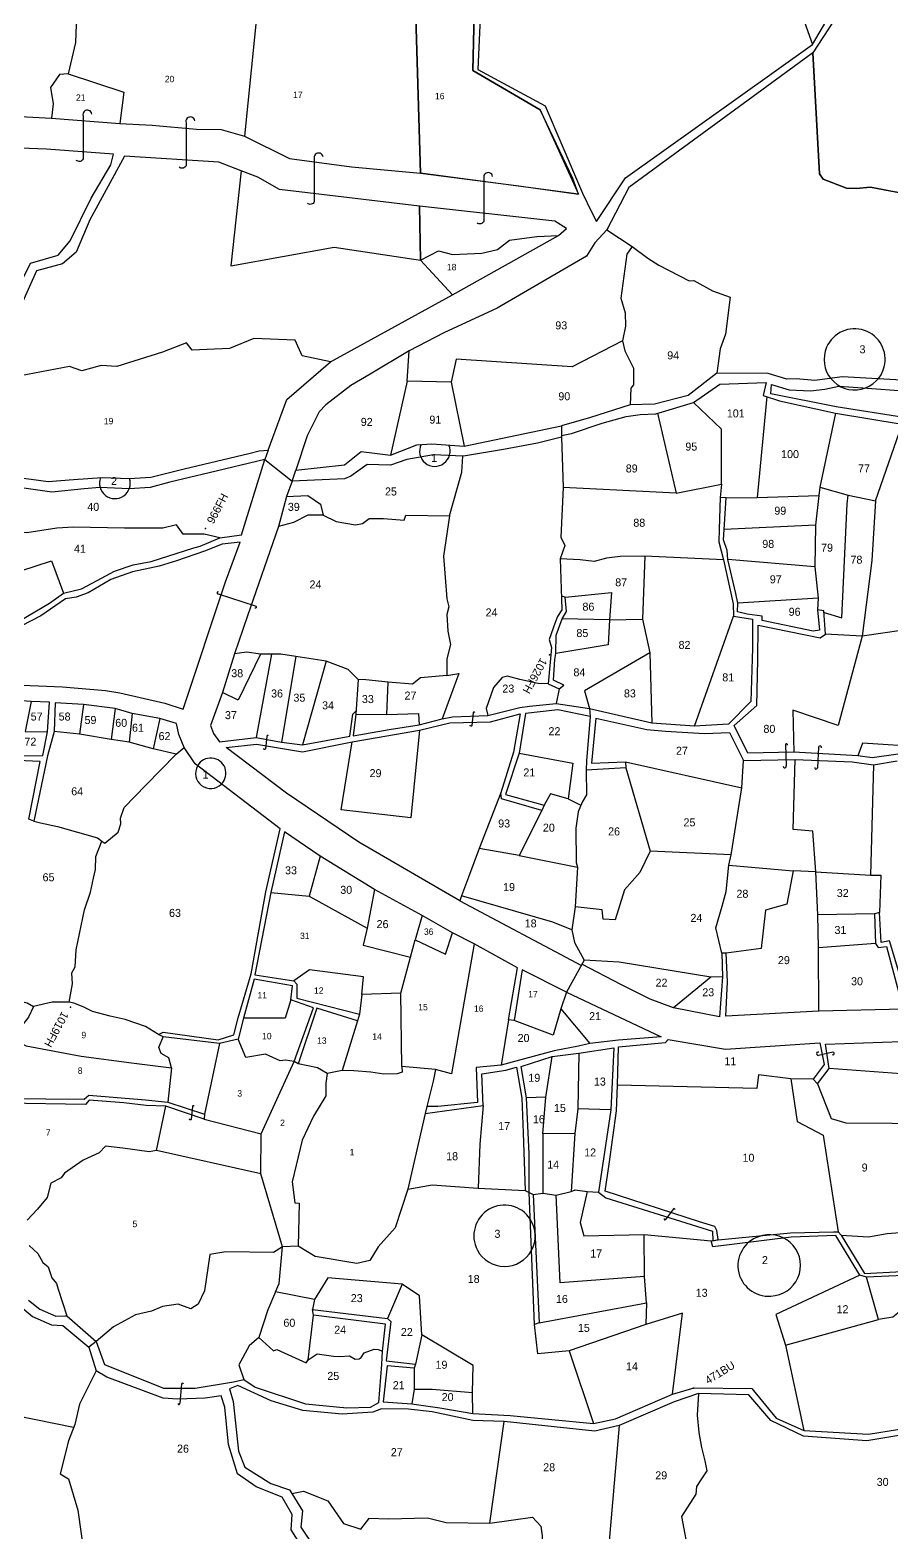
# Model space of a CAD drawing. Extents: x 149058 to 155632, y 177514 to 180719.
# Drawn here: x 153784 to 154323, y 178077 to 179015 of the extents above; entities that cross this region are included whole.
import ezdxf

# ---------------------------------------------------------------- set-up
doc = ezdxf.new("R2010")
doc.units = 0
doc.header["$MEASUREMENT"] = 0
doc.layers.get('0').update_dxf_attribs({"linetype": 'CONTINUOUS'})
for name, color, linetype in [('BORDER-B', 3, 'CONTINUOUS'), ('LINK', 4, 'CONTINUOUS'), ('NO', 1, 'CONTINUOUS'), ('PARCEL', 6, 'CONTINUOUS'), ('ROAD', 2, 'CONTINUOUS'), ('TRIG-P', 2, 'CONTINUOUS'), ('TRIG-T', 1, 'CONTINUOUS')]:
    doc.layers.add(name, color=color, linetype=linetype)

msp = doc.modelspace()

# ---------------------------------------------------------------- linework, layer by layer
msp.add_lwpolyline([(154348.06, 179144.36), (154280.8, 179262.48), (154239.27, 179214.78), (154309.2, 179055.94), (154273.55, 179001.07), (154277.73, 178925.6), (154279.98, 178922.23), (154279.98, 178922.23), (154294.59, 178916.62), (154300.49, 178916.33), (154309.48, 178917.18), (154333.65, 178912.68)])
for points in [[(154028.49, 178926.05), (154024.42, 179058.32), (154062.38, 179043.48), (154061.04, 178990.13), (154103.19, 178965.44), (154127.21, 178912.89)], [(154027.69, 178905.45), (154028.39, 178871.68), (154039.73, 178877.54), (154048.33, 178875.19), (154048.33, 178875.19), (154066.71, 178875.98), (154076.49, 178878.32), (154083.92, 178884.18), (154101.12, 178886.53), (154114.64, 178886.99), (154119.6, 178891.49), (154112.39, 178896)]]:
    msp.add_lwpolyline(points, close=True)
at = {"layer": 'BORDER-B'}
for points in [[(154322.46, 179478.3), (154279.15, 179265.89), (154237.4, 179218.06), (154239.27, 179214.78), (154264.14, 179157.57), (154309.2, 179055.94), (154273.55, 179001.07), (154158.62, 178917.14), (154144.74, 178890.55), (154137.23, 178882.58), (154132.07, 178874.14), (154076.25, 178841.78), (154042.94, 178826.31), (154021.37, 178815.06), (153996.97, 178800.52), (153984.78, 178793.49), (153969.29, 178781.3), (153965.07, 178777.08), (153957.57, 178762.07), (153950.53, 178740.5)], [(154309.2, 179055.94), (154273.55, 179001.07), (154158.62, 178917.14), (154144.74, 178890.55), (154137.23, 178882.58), (154132.07, 178874.14), (154076.25, 178841.78), (154042.94, 178826.31), (154021.37, 178815.06), (153996.97, 178800.52), (153984.78, 178793.49), (153969.29, 178781.3), (153965.07, 178777.08), (153957.57, 178762.07), (153950.53, 178740.5), (153981.02, 178743.78), (153991.34, 178752.22), (154009.64, 178749.88), (154026.06, 178756.44), (154035.44, 178756.91), (154055.61, 178755.51), (154116.59, 178768.17), (154116.59, 178761.13), (154117.53, 178729.72), (154116.12, 178698.77), (154118.47, 178693.61), (154115.65, 178685.17), (154116.42, 178660.24), (154116.78, 178653.42), (154113.91, 178649.12), (154112.47, 178645.53), (154108.88, 178634.77), (154110.32, 178629.75), (154108.17, 178607.15), (154114.98, 178603.92), (154113.19, 178594.95), (154134, 178591.72), (154134.36, 178586.7), (154132.21, 178559.08), (154131.85, 178553.34), (154132.21, 178537.92), (154129.34, 178533.25), (154126.83, 178527.15), (154125.39, 178517.11), (154125.75, 178495.59), (154126.47, 178492.72), (154125.03, 178467.97), (154122.88, 178453.62), (154124.67, 178445.73), (154130.73, 178434.68), (154119.61, 178414.59), (154116.02, 178404.19), (154111.35, 178387.69), (154086.95, 178397.01), (154083.36, 178397.37), (154078.7, 178369.04), (154063.26, 178367.6), (154063.98, 178345.72), (154039.22, 178343.21), (154032.4, 178343.21), (154031.33, 178338.9), (154020.56, 178291.55), (154035.63, 178294.42), (154064.34, 178292.27), (154093.77, 178290.84), (154098.79, 178288.33), (154104.89, 178289.04), (154113.15, 178287.97), (154122.48, 178290.12), (154124.99, 178291.2), (154132.53, 178290.12), (154128.22, 178270.75), (154130.37, 178262.5), (154168.05, 178263.22), (154210.04, 178259.27), (154214.35, 178259.99), (154259.56, 178264.29), (154286.48, 178265.01), (154289.35, 178265.01), (154291.14, 178262.86), (154308.37, 178261.78), (154319.85, 178263.93), (154338.87, 178265.37)], [(153950.53, 178740.5), (153950.53, 178740.5), (153981.02, 178743.78), (153991.34, 178752.22), (154009.64, 178749.88), (154026.06, 178756.44), (154035.44, 178756.91), (154055.61, 178755.51), (154116.59, 178768.17), (154116.59, 178761.13), (154117.53, 178729.72), (154116.12, 178698.77), (154118.47, 178693.61), (154115.65, 178685.17), (154116.42, 178660.24), (154116.78, 178653.42), (154113.91, 178649.12), (154112.47, 178645.53), (154108.88, 178634.77), (154110.32, 178629.75), (154108.17, 178607.15), (154114.98, 178603.92), (154113.19, 178594.95), (154134, 178591.72), (154134.36, 178586.7), (154132.21, 178559.08), (154131.85, 178553.34), (154132.21, 178537.92), (154129.34, 178533.25), (154126.83, 178527.15), (154125.39, 178517.11), (154125.75, 178495.59), (154126.47, 178492.72), (154125.03, 178467.97), (154122.88, 178453.62), (154124.67, 178445.73), (154130.73, 178434.68), (154119.61, 178414.59), (154116.02, 178404.19), (154111.35, 178387.69), (154086.95, 178397.01), (154083.36, 178397.37), (154078.7, 178369.04), (154063.26, 178367.6), (154063.98, 178345.72), (154039.22, 178343.21), (154032.4, 178343.21), (154031.33, 178338.9), (154020.56, 178291.55)], [(153739.57, 178737.19), (153750.23, 178738.1), (153757.47, 178738.28), (153766.87, 178737.19), (153785.09, 178734.87), (153795.76, 178733.42), (153811.67, 178734.69), (153829.56, 178735.95), (153846.55, 178735.41), (153859.93, 178736.13), (153880.72, 178741.37), (153921.21, 178750.95), (153927.54, 178752.58), (153933.14, 178753.12), (153931.25, 178747.15), (153948.24, 178733.59), (153950.53, 178740.5)], [(153766.87, 178737.19), (153785.09, 178734.87), (153795.76, 178733.42), (153811.67, 178734.69), (153829.56, 178735.95), (153846.55, 178735.41), (153859.93, 178736.13), (153880.72, 178741.37), (153921.21, 178750.95), (153927.54, 178752.58), (153933.14, 178753.12), (153931.25, 178747.15), (153948.24, 178733.59), (153950.53, 178740.5)], [(154020.56, 178291.55), (154035.63, 178294.42), (154064.34, 178292.27), (154093.77, 178290.84), (154098.79, 178288.33), (154104.89, 178289.04), (154113.15, 178287.97), (154122.48, 178290.12), (154124.99, 178291.2), (154132.53, 178290.12), (154128.22, 178270.75), (154130.37, 178262.5), (154168.05, 178263.22), (154210.04, 178259.27), (154214.35, 178259.99), (154259.56, 178264.29), (154286.48, 178265.01), (154289.35, 178265.01), (154291.14, 178262.86), (154308.37, 178261.78), (154319.85, 178263.93), (154338.87, 178265.37)], [(154020.56, 178291.55), (154012.57, 178267.48), (154001.89, 178255.53), (153996.77, 178246.99), (153988.66, 178245.29), (153962.61, 178249.56), (153951.94, 178255.96), (153942.12, 178255.53), (153936.56, 178252.12), (153906.68, 178252.54), (153896.86, 178250.84), (153893.44, 178228.22), (153889.49, 178219.74), (153884.92, 178216.8), (153877.08, 178219.74), (153867.28, 178218.43), (153860.42, 178215.49), (153850.3, 178213.21), (153836.58, 178205.7), (153825.8, 178196.56), (153821.22, 178192.96), (153825.8, 178178.27), (153815.35, 178157.38), (153812.41, 178144.64), (153808.49, 178134.52), (153803.26, 178113.95), (153808.49, 178110.69), (153814.37, 178091.1), (153818.61, 178060.08)], [(154020.56, 178291.55), (154012.57, 178267.48), (154001.89, 178255.53), (153996.77, 178246.99), (153988.66, 178245.29), (153962.61, 178249.56), (153951.94, 178255.96), (153942.12, 178255.53), (153936.56, 178252.12), (153906.68, 178252.54), (153896.86, 178250.84), (153893.44, 178228.22), (153889.49, 178219.74), (153884.92, 178216.8), (153877.08, 178219.74), (153867.28, 178218.43), (153860.42, 178215.49), (153850.3, 178213.21), (153836.58, 178205.7), (153825.8, 178196.56), (153821.22, 178192.96)], [(153780.54, 178216.64), (153785.9, 178212.04), (153797.78, 178206.87), (153804.86, 178206.49), (153821.22, 178192.96)], [(153780.54, 178216.64), (153785.9, 178212.04), (153797.78, 178206.87), (153804.86, 178206.49), (153821.22, 178192.96)], [(153821.22, 178192.96), (153825.8, 178178.27), (153815.35, 178157.38), (153812.41, 178144.64), (153808.49, 178134.52), (153803.26, 178113.95), (153808.49, 178110.69), (153814.37, 178091.1), (153818.61, 178060.08)]]:
    msp.add_lwpolyline(points, dxfattribs=at)
at = {"layer": 'LINK'}
for points in [[(153823.13, 178962.93, 1.087578), (153817.64, 178961.71), (153817.64, 178934.92, -0.507455), (153813.38, 178934.01)], [(153887.41, 178958.67, 1.087578), (153881.93, 178957.45), (153881.93, 178930.66, -0.507455), (153877.66, 178929.74)], [(153967.53, 178936.14, 1.087578), (153962.05, 178934.92), (153962.05, 178908.13, -0.507455), (153957.79, 178907.22)], [(154073.48, 178923.92, 1.087578), (154068, 178922.7), (154068, 178895.91, -0.507455), (154063.73, 178894.99)], [(153902.2, 178664.48, 1.376637), (153902.07, 178663.27), (153925.14, 178655.81, -1.133199), (153924.89, 178654.36)], [(154062.26, 178589.18, 1.002445), (154061.4, 178588.95), (154060.53, 178581.08, -1.04261), (154059.5, 178581.31)], [(153933.26, 178574.58, 1.002445), (153932.39, 178574.34), (153931.53, 178566.48, -1.04261), (153930.5, 178566.71)], [(153886.93, 178343.36, 1.002445), (153886.06, 178343.13), (153885.2, 178335.27, -1.04261), (153884.17, 178335.5)]]:
    msp.add_lwpolyline(points, format="xyb", dxfattribs=at)
for points in [[(154256.43, 178569), (154256.83, 178555.86)], [(154277.1, 178567.5), (154276.36, 178554.65)], [(154286.09, 178377.19), (154276.95, 178375.02)], [(154186.43, 178279.3), (154181.54, 178272.62)], [(153878.99, 178169.97), (153877.99, 178157.96)]]:
    msp.add_lwpolyline(points, dxfattribs=at)
for centre, radius, start, end in [((154257.07, 178569.06), 0.638, 334.13783, 185.26124), ((154278.04, 178567.43), 0.948, 339.29796, 175.89725), ((154255.97, 178555.58), 0.903, 174.14616, 17.74262), ((154275.56, 178554.72), 0.805, 164.0437, 354.88672), ((154276.96, 178376.14), 1.12, 74.21241, 269.39206), ((154286.08, 178376.34), 0.852, 239.7485, 89.19053), ((154186.86, 178278.91), 0.575, 349.69962, 138.12904), ((154181.14, 178272.96), 0.52, 143.31559, 319.38922), ((153879.66, 178169.69), 0.727, 20.31462, 157.67588), ((153877.49, 178157.69), 0.568, 174.94935, 27.66088)]:
    msp.add_arc(centre, radius, start, end, dxfattribs=at)
at = {"layer": 'PARCEL'}
for points in [[(154031.42, 179151.66), (154041.93, 179126.58), (154088.62, 179148.16), (154138.81, 179169.75), (154175, 179168.58), (154221.11, 179111.41), (154260.21, 179043.15), (154273.37, 179006.43)], [(153845.24, 179092.74), (153835.61, 179089.24), (153829.36, 179079.07), (153827.4, 179065), (153815.67, 179060.31), (153824.27, 179051.71), (153824.67, 179045.46), (153818.02, 179041.16), (153813.72, 179035.69), (153818.02, 179028.65), (153818.02, 179023.57), (153813.33, 179018.88), (153812.93, 179007.54), (153808.24, 178988), (153802.77, 178987.61), (153797.29, 178979.4), (153798.86, 178969.24), (153797.84, 178960.34)], [(153931.03, 179072.91), (153918.37, 178949.16)], [(154024.42, 179058.32), (154028.49, 178926.05)], [(154435.64, 178879.54), (154427.49, 178885.16), (154420.46, 178887.69), (154411.75, 178891.34), (154404.17, 178893.02), (154397.14, 178892.74), (154388.15, 178892.18), (154374.1, 178894.15), (154357.25, 178896.11), (154346.85, 178899.48), (154336.74, 178904.54), (154336.74, 178909.88), (154333.65, 178912.68), (154321.28, 178914.93), (154309.48, 178917.18), (154300.49, 178916.33), (154294.59, 178916.62), (154279.98, 178922.23), (154277.73, 178925.6), (154273.55, 179001.07)], [(153808.24, 178988), (153843.04, 178976.66), (153840.66, 178956.94)], [(153916.41, 178927.52), (153909.9, 178868.16), (153974.42, 178879.88), (154028.39, 178871.68), (154027.69, 178905.45)], [(154028.39, 178871.68), (154039.73, 178877.54), (154048.33, 178875.19), (154066.71, 178875.98), (154076.49, 178878.32), (154083.92, 178884.18), (154101.12, 178886.53), (154114.64, 178886.99)], [(154144.74, 178890.55), (154160.73, 178880.26), (154170.43, 178872.85), (154177.27, 178868.48), (154196.28, 178858.79), (154199.13, 178858.98), (154210.92, 178852.52), (154221.94, 178848.53), (154218.9, 178825.54), (154215.67, 178816.24), (154213.5, 178801.16)], [(154160.73, 178880.26), (154157.31, 178875.32), (154153.51, 178847.96), (154156.36, 178838.84), (154156.55, 178830.48), (154154.65, 178821.37), (154123.1, 178805.03), (154050.61, 178809.9), (154047.56, 178795.46), (154020, 178796.03), (154021.37, 178815.06)], [(154028.39, 178871.68), (154048.41, 178850.06)], [(153972.27, 178808.18), (153954.48, 178811.87), (153950.18, 178821.64), (153924.37, 178822.82), (153909.12, 178816.56), (153885.66, 178815.39), (153882.14, 178820.08), (153867.28, 178814.22), (153838.73, 178805.23), (153828.96, 178806.01), (153816.83, 178802.49), (153809.01, 178805.23), (153778.51, 178799.36), (153772.65, 178795.06), (153766.23, 178795.4)], [(154154.65, 178821.37), (154156.1, 178815.03), (154161.42, 178804.2), (154161.42, 178793.75), (154159.9, 178791.66), (154159.48, 178781.39)], [(154020, 178796.03), (154009.64, 178749.88)], [(154047.56, 178795.46), (154055.61, 178755.51)], [(154188.09, 178726.24), (154216.39, 178731.82), (154216.51, 178766.05), (154198.96, 178782.71)], [(154244.68, 178786.45), (154238.82, 178723.48)], [(154176.48, 178776.07), (154188.09, 178726.24), (154117.53, 178729.72)], [(154287.6, 178776.06), (154277.95, 178729.92), (154277.34, 178724.78)], [(154277.95, 178729.92), (154295.67, 178724.93), (154312.74, 178721.44), (154329.35, 178769.23)], [(153967.66, 178712.36), (153975.62, 178708.55), (153987.73, 178706.48), (153992.23, 178707.17), (153996.39, 178710.28), (154005.38, 178710.28), (154018.19, 178709.25), (154019.23, 178712.36), (154046.57, 178712.01), (154054.19, 178739.35), (154054.78, 178749.25)], [(153903.1, 178698.34), (153893.25, 178700.55), (153880.19, 178700.55), (153876.03, 178706.48), (153867.43, 178704.41), (153843.39, 178704.41), (153811.64, 178705), (153801.25, 178704.41), (153782.55, 178701.44), (153757.62, 178702.03), (153730.32, 178702.33), (153722.9, 178702.33), (153723.79, 178707.97), (153732.33, 178728.68)], [(153944.72, 178724.05), (153957.97, 178724.82), (153965.93, 178719.28), (153967.66, 178712.36), (153957.97, 178712.36), (153948.97, 178707.86), (153939.68, 178705.42)], [(154216.39, 178731.82), (154215.6, 178723.57)], [(154219.4, 178723.34), (154238.82, 178723.48), (154277.34, 178724.78), (154275.08, 178706.24), (154274.84, 178680.21), (154220.41, 178684.83)], [(154280.5, 178651.78), (154291.66, 178648.42), (154294.99, 178719.49), (154295.67, 178724.93)], [(154312.74, 178721.44), (154310.33, 178684.19), (154304.26, 178636.89), (154281.44, 178638.23)], [(154046.57, 178712.01), (154042.76, 178686.76), (154044.77, 178660.28), (154046.03, 178655.24), (154044.77, 178650.45), (154045.53, 178640.12), (154047.04, 178631.8), (154044.77, 178622.73), (154044.77, 178612.39), (154052.34, 178613.65), (154042.02, 178585.3)], [(154275.08, 178706.24), (154218.17, 178703.57)], [(153715.78, 178700.85), (153717.48, 178695.47), (153717.48, 178688.55), (153719.71, 178682.31), (153718.59, 178677.62), (153720.15, 178663.35), (153725.95, 178665.14), (153729.3, 178667.37), (153745.81, 178669.37), (153759.42, 178671.38), (153797.8, 178683.87), (153805.45, 178663.76)], [(154217.73, 178684.57), (154168.57, 178686.95), (154153.07, 178686.6), (154144.62, 178685.54), (154136.88, 178683.43), (154128.07, 178684.49), (154115.65, 178685.17)], [(154168.57, 178686.95), (154167.16, 178647.53), (154171.73, 178626.41), (154172.89, 178582.49)], [(154274.84, 178680.21), (154276.77, 178660.65), (154276.52, 178653.31)], [(154118.88, 178661.29), (154147.67, 178664.08), (154146.55, 178647.02), (154116.87, 178647.8)], [(154276.77, 178660.65), (154226.67, 178657.45)], [(154146.55, 178647.02), (154145.66, 178631.4), (154112.85, 178626.16)], [(154146.55, 178647.02), (154167.16, 178647.53)], [(154199.61, 178580.7), (154223.98, 178649.39)], [(154341.57, 178642.31), (154304.26, 178636.89), (154289.41, 178581.05), (154260.99, 178590.8), (154261.7, 178564.55)], [(153928.54, 178625.75), (153914.42, 178597.02), (153904.75, 178601.71)], [(154044.77, 178612.39), (154028.38, 178610.88), (154023.34, 178606.85), (154008.21, 178608.11), (153994.35, 178609.62), (153989.55, 178609.87), (153983.25, 178616.17), (153969.38, 178621.21), (153950.47, 178624.24), (153941.14, 178625.75), (153935.34, 178625.75), (153928.54, 178625.75), (153919.96, 178627.01), (153912.22, 178625.82)], [(153935.34, 178625.75), (153925.72, 178573.57)], [(153950.47, 178624.24), (153941.52, 178570.7)], [(154171.73, 178626.41), (154130.89, 178602.83), (154134, 178591.72)], [(153969.38, 178621.21), (153954.73, 178568.98)], [(153989.55, 178609.87), (153988.09, 178588.12)], [(153988.09, 178588.12), (154007.46, 178587.95), (154008.21, 178608.11)], [(154108.17, 178607.15), (154102.01, 178607.35), (154090.41, 178609.87), (154082.85, 178611.89), (154079.32, 178611.13), (154074.02, 178604.83), (154069.48, 178591.73), (154070.4, 178587.41)], [(153785.09, 178596.01), (153781.5, 178577.35), (153795.34, 178577.09)], [(153817.94, 178594.17), (153815.31, 178575.64)], [(154377.01, 178593.59), (154343.02, 178567.59), (154304.64, 178570.06), (154301.72, 178562.2)], [(153837.65, 178591.8), (153835.05, 178572.41)], [(153848.16, 178588.65), (153846.38, 178570.63)], [(153865.51, 178585.5), (153861.43, 178566.58)], [(154007.46, 178587.95), (154027.12, 178588.7), (154027.56, 178581.63)], [(153875.68, 178563.18), (153861.43, 178566.58), (153846.38, 178570.63), (153835.05, 178572.41), (153815.31, 178575.64), (153799.55, 178577.35)], [(154027.88, 178578.15), (154022.38, 178523.42), (153978.85, 178528.49), (153985.76, 178570.98)], [(153786.93, 178521.4), (153791.03, 178520.31), (153801.55, 178518.05), (153826.64, 178510.93), (153829.23, 178508.99), (153831.17, 178507.69), (153839.42, 178514.49), (153841.2, 178519.83), (153841.04, 178523.22), (153843.31, 178529.86), (153856.9, 178543.77), (153875.68, 178563.18), (153880.75, 178567.37)], [(154090.11, 178563.76), (154123.59, 178557.59), (154120.65, 178535.43), (154128.6, 178531.45)], [(154156.49, 178558.46), (154229.19, 178542.15)], [(154216.69, 178439.03), (154212.99, 178454.87), (154216.86, 178468.24), (154219.33, 178477.39), (154221.09, 178493.94), (154222.49, 178500.27), (154229.19, 178542.15), (154230.23, 178559.35)], [(154277.33, 178402.66), (154277.07, 178442.2), (154276.72, 178462.96), (154275.31, 178489.71), (154273.55, 178515.05), (154261.23, 178516.11), (154262.54, 178559.91)], [(154311.47, 178556.65), (154309.57, 178487.7), (154315.91, 178487.7), (154315.1, 178464.32)], [(154156.71, 178554.77), (154171.79, 178502.73)], [(154120.65, 178535.43), (154109.71, 178538.37), (154105.61, 178531.45)], [(154104.3, 178528.04), (154089.94, 178499.93), (154065.14, 178504.4)], [(153808.84, 178408.3), (153810.96, 178419.88), (153810.63, 178426.68), (153812.74, 178430.4), (153813.38, 178441.07), (153818.4, 178465.99), (153822.29, 178477.15), (153824.07, 178485.72), (153825.36, 178491.22), (153825.52, 178499.31), (153829.23, 178508.99)], [(154089.94, 178499.93), (154126.47, 178492.72)], [(154222.49, 178500.27), (154171.79, 178502.73), (154165.45, 178489.36), (154155.95, 178478.45), (154149.96, 178459.8), (154142.57, 178460.15), (154141.86, 178466.13), (154125.03, 178467.97)], [(153965.81, 178499.45), (153958.83, 178474.48)], [(154275.31, 178489.71), (154261.23, 178490.42), (154257.35, 178469.65), (154243.97, 178465.78), (154241.16, 178441.85), (154219.46, 178439.03)], [(154221.09, 178493.94), (154261.23, 178490.42)], [(154275.31, 178489.71), (154309.57, 178487.7)], [(153934.8, 178476.86), (153958.83, 178474.48), (153995.08, 178454.58), (153992.57, 178443.89), (154022.12, 178436.56), (154025.05, 178447.24), (154044.12, 178438.45), (154048.33, 178451.64)], [(153999.71, 178478.7), (153995.08, 178454.58)], [(154122.88, 178453.62), (154111.04, 178458.29), (154054.09, 178474.83)], [(154029.41, 178462.41), (154025.05, 178447.24)], [(154311.99, 178463.63), (154276.72, 178462.96)], [(154062, 178444.81), (154047.69, 178363.66), (154037.84, 178366.38), (154036.37, 178359.05), (154032.4, 178343.21)], [(154312.68, 178444.92), (154277.07, 178442.2)], [(154016.67, 178368.27), (154016.04, 178413.94), (154022.12, 178436.56)], [(154209.82, 178423.9), (154152.43, 178433.4), (154130.73, 178434.68)], [(153991.73, 178413.1), (153992.78, 178424.2), (153959.04, 178428.6), (153949.26, 178421.7)], [(154217.03, 178424.14), (154209.82, 178423.9), (154186.54, 178404.74)], [(153760.52, 178410.64), (153766.76, 178408.94), (153774.2, 178409.59), (153778.09, 178408.94), (153782.62, 178407.97), (153786.67, 178405.71), (153783.43, 178399.08), (153778.25, 178392.44), (153775.66, 178384.35), (153771.78, 178376.59), (153767.01, 178361.61)], [(153864.73, 178388.28), (153856.58, 178393.09), (153843.96, 178397.62), (153834.57, 178399.56), (153823.41, 178402.47), (153817.74, 178405.39), (153811.75, 178407.81), (153808.84, 178408.3), (153798.32, 178408.46), (153786.67, 178405.71)], [(153947.42, 178409.87), (153943.95, 178398.43), (153917.72, 178398.32)], [(154016.04, 178413.94), (153991.73, 178413.1), (153990.25, 178400.94)], [(153988.94, 178396.74), (153979.37, 178365.75)], [(154116.02, 178404.19), (154134.09, 178382.57)], [(153775.66, 178384.35), (153782.13, 178381.12), (153816.45, 178374.65), (153847.84, 178370.44), (153872.77, 178367.37), (153871.15, 178373.52), (153866.46, 178376.27), (153864.84, 178380.15), (153867.62, 178386.71)], [(153902.74, 178382.56), (153893.55, 178338.4)], [(153949.52, 178371.26), (153944.16, 178372.25), (153940.8, 178371.83), (153931.58, 178375.81), (153919.22, 178373.92), (153914.57, 178385.18)], [(153893.33, 178335.34), (153928.79, 178326.23), (153949.52, 178371.26)], [(154037.84, 178366.38), (154016.67, 178368.27), (154016.88, 178364.71), (154013.74, 178363.66), (154005.56, 178363.45), (153997.39, 178364.71), (153986.7, 178365.54), (153979.37, 178365.75), (153970.14, 178363.87), (153964.07, 178367.43), (153951.88, 178369.95)], [(154106.75, 178349.01), (154110.74, 178374.35)], [(154127.38, 178376.57), (154126.68, 178341.74), (154124.79, 178326.4), (154122.48, 178290.12)], [(153872.77, 178367.37), (153870.62, 178346.04)], [(153970.14, 178363.87), (153969.24, 178357.86), (153969.24, 178349.9), (153961.49, 178337.12), (153954.57, 178322.25), (153948.28, 178296.27), (153949.96, 178283.07), (153952.68, 178282.86), (153951.94, 178255.96)], [(154273.76, 178360.22), (154259.86, 178360.59), (154239.66, 178363.01), (154238.58, 178354.4), (154151.5, 178356.61)], [(154259.86, 178360.59), (154263.63, 178333.94), (154280.05, 178325.33), (154289.35, 178265.01)], [(154367.97, 178360.79), (154283.74, 178366.87)], [(154276.53, 178357.44), (154284.9, 178335.82), (154294.06, 178333.13), (154323.15, 178332.86), (154347.39, 178332.06), (154359.5, 178331.25), (154367.97, 178330.86)], [(153928.58, 178301.09), (153863.4, 178315.75), (153869.31, 178343.42)], [(154067.51, 178343.96), (154065.54, 178319.67), (154064.34, 178292.27)], [(154104.86, 178326.13), (154106.75, 178349.01), (154094.67, 178348.58)], [(154147.34, 178341.09), (154126.68, 178341.74)], [(153942.12, 178255.53), (153928.58, 178301.09), (153928.79, 178326.23)], [(154124.79, 178326.4), (154104.86, 178326.13), (154104.89, 178289.04)], [(153863.4, 178315.75), (153858.79, 178314.91), (153842.45, 178317.22), (153831.55, 178318.47), (153827.57, 178314.28), (153817.72, 178309.68), (153806.06, 178301.69), (153803.97, 178298.76), (153797.47, 178295.41), (153795.16, 178286.4), (153789.09, 178279.07), (153782.59, 178272.36)], [(154168.43, 178237.05), (154115.66, 178233.06), (154113.15, 178287.97)], [(154132.53, 178290.12), (154139.58, 178289.83)], [(153783.85, 178256.44), (153789.3, 178251.41), (153792.44, 178245.76), (153795.79, 178243.03), (153798.1, 178236.33), (153801.03, 178232.77), (153802.08, 178229.21), (153807.38, 178212.61)], [(154169.63, 178220.67), (154168.43, 178237.05), (154168.05, 178263.22)], [(153962.14, 178222.67), (153937.75, 178227.46), (153940.15, 178232.66), (153942.12, 178255.53)], [(154302.96, 178237.95), (154250.48, 178213.29), (154256.36, 178194.12), (154314.53, 178210.2)], [(153937.75, 178227.46), (153932.96, 178216.27), (153927.36, 178199.09), (153921.36, 178193.89), (153914.96, 178181.91), (153918.05, 178172.74)], [(154016.91, 178232.26), (153970.54, 178236.25), (153962.14, 178222.67), (153960.87, 178216.39)], [(154029.31, 178200.69), (154027.71, 178225.06), (154016.91, 178232.26), (154007.73, 178210.85)], [(154412.34, 178215.13), (154390.95, 178221.64), (154376.41, 178221.34), (154368.99, 178222.57), (154361.25, 178225.05), (154344.54, 178222.88), (154330.93, 178220.41), (154329.69, 178216.7), (154323.5, 178211.75), (154314.53, 178210.2), (154306.97, 178236.68)], [(154102.47, 178208.17), (154169.63, 178220.67), (154169.23, 178207.08)], [(153927.36, 178199.09), (153936.55, 178190.7), (153938.55, 178191.5), (153956.94, 178183.1), (153958.14, 178185.1), (153961.51, 178212.98)], [(154185.81, 178163.56), (154192.02, 178214.27), (154169.23, 178207.08), (154121.26, 178190.7), (154136.38, 178145.25)], [(154061.19, 178151.64), (154060.89, 178164.72), (154061.29, 178181.51), (154029.31, 178200.69), (154025.2, 178182.32)], [(154121.26, 178190.7), (154101.67, 178188.7), (154099.7, 178207.1)], [(153958.14, 178185.1), (153963.76, 178188.76), (153974.09, 178187.31), (153977.92, 178187.1), (153984.06, 178187.6), (153987.6, 178185.43), (153990.06, 178185.72), (153991.43, 178186.59), (153993.16, 178189.33), (153999.52, 178191.65), (154002.05, 178191.43), (154004.75, 178190.41)], [(154256.36, 178194.12), (154267.82, 178140.99)], [(154024.35, 178179.76), (154024.51, 178166.72), (154023.07, 178157.62)], [(154024.51, 178166.72), (154035.7, 178166.72), (154060.89, 178164.72)], [(154201.99, 178163.99), (154201.23, 178150.56), (154202.36, 178139.69), (154203.86, 178130.31), (154206.11, 178122.07), (154207.23, 178115.7), (154203.86, 178110.82), (154200.86, 178105.95), (154200.48, 178101.08), (154191.48, 178087.21), (154196.3, 178061.75)], [(153811.69, 178142.8), (153763.39, 178152.62)], [(153948.09, 178101.62), (153955.37, 178102.97), (153970.59, 178096.99), (153980.38, 178082.86), (153991.17, 178079.37), (153996.05, 178085.74), (153996.05, 178086.12), (154008.42, 178085.74), (154032.8, 178086.49), (154044.42, 178083.49), (154071.8, 178083.12), (154080.57, 178146.53)], [(154152.57, 178143.97), (154145.67, 178064.75)], [(154071.8, 178083.12), (154098.42, 178086.87), (154103.67, 178081.25), (154104.42, 178075.25), (154104.05, 178064.75), (154099.92, 178060.25), (154093.17, 178042.64), (154089.8, 178033.64), (154096.17, 177995.78), (154095.2, 177987.49)]]:
    msp.add_lwpolyline(points, dxfattribs=at)
for centre, radius, start, end in [((154299.63, 178809.8), 19.05, 345.65945, 156.72897), ((154299.6, 178809.69), 19.06, 156.39142, 345.997), ((154037.36, 178752.47), 9.53, 154.47901, 22.79852), ((153837.47, 178732.35), 9.59, 158.38315, 18.62306), ((153897.27, 178551.2), 9.45, 149.72867, 315.65275), ((153897.38, 178551.36), 9.47, 314.50943, 150.872), ((154080.9, 178262.5), 19.17, 32.84345, 207.82148), ((154080.88, 178262.53), 19.16, 207.94521, 32.71973), ((154245.83, 178243.89), 19.11, 101.54285, 274.5845), ((154246.64, 178244.01), 19.18, 272.15888, 103.96846)]:
    msp.add_arc(centre, radius, start, end, dxfattribs=at)
at = {"layer": 'ROAD'}
for points in [[(154129.71, 178913.57), (154135.15, 178901.79), (154138.32, 178895.9), (154156.45, 178923.08), (154273.37, 179006.43), (154303.28, 179057.62)], [(154066.68, 179046.19), (154064.19, 178990.7), (154106.34, 178968.05), (154116.08, 178945.17), (154129.71, 178913.57)], [(153713.54, 179020.59), (153711.73, 179011.98), (153706.74, 179009.04), (153701.76, 178984.8), (153695.64, 178978.23), (153685.67, 178966.91), (153701.98, 178965.32), (153739.15, 178963.51), (153797.84, 178960.34), (153840.66, 178956.94), (153860.83, 178956.03), (153888.46, 178953.46), (153903.86, 178953.23), (153918.37, 178949.16), (153946.46, 178935.11), (153985.21, 178929.9), (154028.49, 178926.05), (154089.9, 178918.13), (154127.21, 178912.89), (154123.58, 178922.63), (154103.19, 178965.44), (154061.04, 178990.13), (154062.38, 179043.48)], [(153760.18, 178820.81), (153784.85, 178869.88), (153801.97, 178874.83), (153809.63, 178883.84), (153822.7, 178910.41), (153834.86, 178931.12), (153836.67, 178937.88), (153794.77, 178941.03), (153756.92, 178942.38), (153714.12, 178945.08), (153658.33, 178948.06), (153633.32, 178952.57), (153604.62, 178960.36), (153602.16, 178948.88), (153601.34, 178934.95), (153595.6, 178923.47), (153595.6, 178918.97), (153592.32, 178915.28), (153591.09, 178909.54), (153590.68, 178901.75), (153590.27, 178896.84), (153587.01, 178891.38)], [(153933.14, 178753.12), (153944.79, 178784.76), (153972.27, 178808.18), (154048.41, 178850.06), (154114.64, 178886.99), (154119.6, 178891.49), (154112.39, 178896), (154027.69, 178905.45), (153940.29, 178915.81), (153926.77, 178923.47), (153916.41, 178927.52), (153902.44, 178932.93), (153843.42, 178936.53), (153821.8, 178896.9), (153813.24, 178876.63), (153804.68, 178869.43), (153788.46, 178864.92), (153766.54, 178816.01)], [(154340.17, 178796.09), (154291.78, 178798.78), (154274.7, 178796.55), (154263.11, 178797.59), (154257.32, 178797.29), (154245.58, 178801.01), (154213.5, 178801.16), (154195.72, 178787.18), (154174.63, 178781.84), (154159.48, 178781.39), (154134.67, 178773.37), (154116.59, 178768.14)], [(154116.59, 178762.14), (154122.75, 178763.41), (154141.92, 178769.94), (154156.92, 178774.1), (154165.54, 178775.29), (154175.34, 178775.73), (154198.96, 178782.71), (154215.41, 178794.32), (154244.38, 178795.21), (154242.44, 178787.19), (154252.7, 178783.78), (154287.6, 178776.06), (154329.35, 178769.23)], [(154330.31, 178773.35), (154288.13, 178780.18), (154247.37, 178788.23), (154247.66, 178794.02), (154258.81, 178790.76), (154272.03, 178790.16), (154281.09, 178791.05), (154289.85, 178792.98), (154307.68, 178791.65), (154329.96, 178790.16)], [(154116.59, 178761.13), (154101.48, 178757.36), (154080.21, 178753.42), (154056.54, 178749.47), (154054.78, 178749.25), (154036.58, 178750.13), (154019.92, 178747.28), (154009.62, 178743.77), (153995.15, 178743.99), (153984.84, 178736.76), (153980.9, 178735.23), (153948.24, 178733.59), (153944.72, 178724.05), (153939.68, 178705.42), (153920.38, 178649.54), (153912.22, 178625.82), (153904.75, 178601.71), (153897.29, 178581.04), (153899.01, 178576.16), (153902.74, 178570.99), (153925.72, 178573.57), (153941.52, 178570.7), (153954.73, 178568.98), (153984.31, 178574.43), (153986.12, 178588.21), (153987.92, 178590.06), (153988.09, 178588.12), (153986.38, 178574.74), (154008.74, 178578.6), (154027.56, 178581.63), (154042.02, 178585.3), (154048.32, 178586.62), (154070.4, 178587.41), (154090.37, 178592.4), (154096.41, 178593.19), (154113.19, 178594.95)], [(153769.03, 178641.29), (153796.69, 178657.46), (153805.45, 178663.76), (153816.52, 178666.37), (153826.37, 178671.6), (153837.13, 178677.59), (153848.97, 178681.44), (153860.19, 178683.44), (153886.8, 178692.04), (153890.79, 178693.12), (153903.1, 178698.34), (153916.47, 178700.19), (153931.25, 178747.15), (153896.39, 178738.84), (153871.79, 178733.15), (153859.49, 178729.77), (153846.42, 178729), (153828.12, 178729.77), (153818.28, 178729), (153797.98, 178726.83), (153758.62, 178732.37)], [(154326.87, 178563.32), (154310.66, 178560.86), (154301.72, 178562.2), (154261.7, 178564.55), (154232.97, 178563.88), (154224.29, 178581.04), (154238.48, 178593.56), (154239.16, 178622.16), (154239.3, 178643.82), (154278.09, 178635.88), (154281.44, 178638.23), (154280.44, 178652.64), (154276.52, 178653.31), (154277.75, 178640.58), (154273.73, 178640.02), (154241.76, 178646.72), (154241.87, 178649.4), (154232.59, 178650.74), (154226.44, 178652.09), (154226.67, 178657.45), (154225.44, 178663.48), (154220.41, 178684.83), (154219.96, 178690.49), (154217.62, 178696.97), (154218.17, 178703.57), (154219.4, 178723.34), (154215.6, 178723.57), (154215.04, 178703.68), (154214.71, 178695.86), (154217.73, 178684.57), (154223.64, 178656.99), (154223.98, 178649.39), (154235.72, 178647.6), (154235.83, 178629.38), (154234.82, 178596.01), (154220.85, 178581.93), (154199.61, 178580.7), (154172.89, 178582.49), (154134.02, 178591.54)], [(153769.48, 178606.77), (153804.66, 178605.37), (153831.65, 178602.97), (153840.64, 178601.57), (153868.63, 178594.98), (153880.22, 178591.38), (153906.61, 178670.91), (153915.65, 178695.53)], [(153915.65, 178695.53), (153904.46, 178694.33), (153893.46, 178689.94), (153875.87, 178683.94), (153865.08, 178680.55), (153859.28, 178679.35), (153848.49, 178677.15), (153834.89, 178672.35), (153820.7, 178663.96), (153813.3, 178661.36), (153806.51, 178660.16), (153791.11, 178649.57), (153779.12, 178643.38)], [(154114.98, 178603.92), (154117.87, 178606.3), (154111.4, 178609.53), (154112.29, 178622.36), (154112.85, 178626.16), (154113.19, 178637.53), (154116.87, 178647.8), (154119.55, 178652.26), (154118.88, 178661.29), (154116.37, 178661.98)], [(153778.26, 178562.12), (153792.45, 178562.38), (153795.34, 178577.09), (153796.66, 178595.74), (153785.09, 178596.01), (153764.86, 178597.58)], [(154083.36, 178397.37), (154089.06, 178429.84), (154062, 178444.81), (154048.33, 178451.64), (154029.41, 178462.41), (153999.71, 178478.7), (153965.81, 178499.45), (153943.47, 178514.69), (153934.8, 178476.86), (153924.81, 178425.37), (153949.26, 178421.7), (153951.09, 178419.59), (153951.09, 178410.93), (153990.25, 178400.94), (153988.94, 178396.74), (153963.71, 178404.62), (153951.88, 178369.95), (153949.52, 178371.26), (153961.61, 178404.88), (153947.42, 178409.87), (153948.47, 178418.54), (153924.55, 178422.75), (153917.72, 178398.32), (153914.57, 178385.18), (153902.74, 178382.56), (153867.62, 178386.71), (153864.73, 178388.28), (153867.62, 178389.6), (153902.05, 178384.87), (153911.78, 178388.02), (153914.4, 178398.53), (153922.55, 178426.11), (153931.75, 178477.33), (153940.67, 178516.67), (153887.58, 178557.13), (153880.75, 178567.37), (153877.33, 178575.52), (153876.02, 178582.35), (153865.51, 178585.5), (153848.16, 178588.65), (153837.65, 178591.8), (153817.94, 178594.17), (153800.07, 178595.22), (153799.55, 178577.35), (153795.34, 178562.12), (153786.93, 178521.4), (153783.78, 178522.72), (153790.87, 178558.7), (153776.68, 178559.23)], [(154053.04, 178471.68), (153989.97, 178508.19), (153944.77, 178538.93), (153906.92, 178567.3), (153925.85, 178569.4), (153954.75, 178564.67), (153985.76, 178570.98), (154027.88, 178578.15), (154046.8, 178582.88), (154072.03, 178583.4), (154090.69, 178588.39), (154086.48, 178564.49), (154078.54, 178539.07)], [(154134.36, 178586.7), (154114.28, 178590.82), (154094.05, 178588.72), (154090.11, 178563.76), (154081.43, 178538.02), (154105.61, 178531.45), (154104.3, 178528.04), (154079.07, 178535.39), (154078.54, 178539.07), (154065.14, 178504.4), (154058.31, 178486.53), (154054.09, 178474.83), (154053.04, 178471.68), (154128.9, 178431.37)], [(154137.93, 178585.61), (154135.14, 178557.57), (154156.49, 178558.46), (154156.71, 178554.77), (154131.85, 178553.34)], [(154137.93, 178585.61), (154169.9, 178578.69), (154181.53, 178577.57), (154205.75, 178576.22), (154221.51, 178576.78), (154230.23, 178559.35), (154262.54, 178559.91), (154298.06, 178558.44), (154311.47, 178556.65), (154326.23, 178559)], [(154334.16, 178404.39), (154321.34, 178446.65), (154316.14, 178445.61), (154315.1, 178464.32), (154311.99, 178463.63), (154312.68, 178444.92), (154314.41, 178442.5), (154319.61, 178443.19), (154330.01, 178404.05), (154277.33, 178402.66), (154219.11, 178399.54), (154220.15, 178421.02), (154219.46, 178439.03), (154216.69, 178439.03), (154217.03, 178424.14), (154215.3, 178399.2), (154186.54, 178404.74), (154171.98, 178410.28), (154153.96, 178419.29), (154129.26, 178432.02)], [(154119.61, 178414.59), (154091.96, 178428.53), (154086.95, 178397.01)], [(154119.61, 178414.59), (154178.79, 178386.73), (154152.11, 178384.65), (154134.09, 178382.57), (154127.16, 178380.84), (154111.91, 178378.07), (154088, 178371.49), (154078.7, 178369.04)], [(154096.33, 178289.55), (154096.33, 178313.66), (154094.67, 178348.58), (154091.34, 178368.25), (154110.74, 178374.35), (154127.38, 178376.57), (154149.28, 178379.89), (154147.34, 178341.09), (154139.58, 178289.83), (154144.29, 178286.23), (154210.83, 178265.44), (154211.06, 178259.44)], [(154211.06, 178259.44), (154214.43, 178260.18), (154213.6, 178265.72), (154212.21, 178268.21), (154202.79, 178271.26), (154143.74, 178290.38), (154146.23, 178307.29), (154150.94, 178340.54), (154151.5, 178356.61), (154152.05, 178380.44), (154181.44, 178383.22), (154183.1, 178385.16), (154218.87, 178379.06), (154277.92, 178382.94), (154280.69, 178369.36), (154273.76, 178360.22), (154276.53, 178357.44), (154283.74, 178366.87), (154281.52, 178382.11), (154328.88, 178383.79)], [(154031.33, 178338.9), (154067.51, 178343.96), (154066.68, 178363.63), (154081.65, 178365.85), (154088.3, 178367.79), (154091.63, 178348.39), (154092.46, 178326.78), (154093.77, 178290.84)], [(153770.28, 178348.3), (153818.32, 178347.86), (153821.16, 178350.26), (153856.53, 178347.42), (153870.62, 178346.04), (153893.55, 178338.4), (153893.33, 178335.34), (153869.31, 178343.42), (153857.09, 178343.85), (153843.11, 178345.6), (153821.49, 178347.13), (153819.09, 178344.51), (153769.31, 178345.38)], [(154098.79, 178288.33), (154102.47, 178208.17), (154099.7, 178207.1), (154096.32, 178289.56)], [(154291.14, 178262.86), (154305.75, 178238.98), (154391.56, 178243.62), (154389.45, 178232.87), (154444.28, 178222.97), (154442.38, 178210.11), (154451.23, 178208.84), (154459.57, 178208.17), (154460.2, 178204.38), (154439.12, 178206.27), (154435.11, 178204.8), (154412.13, 178212.17), (154412.34, 178215.13), (154437.64, 178207.96), (154440.17, 178220.61), (154386.41, 178230.93), (154387.88, 178240.21), (154344.24, 178238.31), (154306.97, 178236.68), (154302.96, 178237.95), (154287.78, 178262.61), (154259.95, 178261.55), (154211.03, 178255.65), (154210.04, 178259.27)], [(153783.58, 178222.24), (153790.51, 178216.67), (153800.6, 178212.31), (153806.48, 178212.46), (153807.38, 178212.61), (153825.8, 178196.56)], [(153825.8, 178196.56), (153830.93, 178182.11), (153867.78, 178167.41), (153887.59, 178167.41), (153911.66, 178171.25), (153918.05, 178172.74), (153925.08, 178168.05), (153956.61, 178157.62), (153982.38, 178155.06), (153997.08, 178155.49), (154002.41, 178158.47), (154004.33, 178182.11), (154004.75, 178190.41), (154006.46, 178207.23), (153961.51, 178212.98), (153960.87, 178216.39), (154007.73, 178210.85), (154009.86, 178208.94), (154006.88, 178184.45), (154025.2, 178182.32), (154024.35, 178179.76), (154007.52, 178181.25), (154005.18, 178158.9), (154023.07, 178157.62), (154040.54, 178155.06), (154061.19, 178151.64), (154084.41, 178150.36), (154136.38, 178145.25), (154150.23, 178148.23), (154185.81, 178163.56), (154199.44, 178167.61), (154235.44, 178167.18), (154250.56, 178148.66), (154267.82, 178140.99), (154308.28, 178138.6), (154398.82, 178153.29)], [(153966.01, 178050.27), (153947.63, 178078.85), (153948.21, 178088.48), (153942.08, 178099.27), (153925.74, 178105.69), (153914.06, 178113.86), (153908.52, 178132.24), (153906.18, 178155.58), (153903.85, 178162.58), (153893.93, 178161.12), (153876.71, 178160.53), (153867.66, 178161.12), (153832.35, 178174.25), (153825.8, 178178.27)], [(154399.67, 178149.89), (154307.22, 178134.56), (154267.59, 178137.33), (154247.37, 178147.17), (154233.52, 178163.14), (154201.99, 178163.99), (154186.87, 178158.88), (154152.57, 178143.97), (154137.24, 178140.56), (154080.57, 178146.53), (154061.19, 178147.17), (154035.62, 178152.49), (154020.94, 178154.21), (154004.11, 178154.43), (153998.57, 178152.3), (153979.4, 178151.23), (153954.91, 178153.36), (153935.09, 178159.54), (153914.22, 178169.12), (153909.11, 178166.99), (153911.45, 178159.11), (153914.64, 178128.02), (153918.69, 178118.01), (153934.88, 178107.79), (153946.6, 178103.96), (153948.09, 178101.62), (153954.69, 178090.76), (153953.63, 178080.54), (153970.8, 178055.21)]]:
    msp.add_lwpolyline(points, dxfattribs=at)
at = {"layer": 'TRIG-P'}
for p in [(153894.18, 178704.05), (154108.94, 178625.2), (153809.68, 178405.22), (154198.85, 178167.43)]:
    msp.add_point(p, dxfattribs=at)

# ---------------------------------------------------------------- texts
at = {"layer": 'NO'}
for s, height, p in [('20', 4, (153868.66, 178982.78)), ('21', 4, (153813.16, 178971.19)), ('17', 4, (153948.8, 178972.96)), ('16', 4, (154037.43, 178972.13)), ('18', 4, (154044.89, 178865.35)), ('93', 5, (154112.63, 178828.46)), ('3', 5, (154302.69, 178813.52)), ('94', 5, (154182.56, 178809.76)), ('90', 5, (154114.52, 178784.2)), ('19', 4, (153830.56, 178769.21)), ('92', 5, (153991.09, 178768.19)), ('91', 5, (154033.96, 178769.6)), ('101', 5, (154219.78, 178773.5)), ('95', 5, (154193.87, 178752.78)), ('100', 5, (154253.7, 178748.07)), ('1', 5, (154035.02, 178745.68)), ('89', 5, (154156.65, 178739.12)), ('77', 5, (154301.75, 178739.12)), ('2', 5, (153835.08, 178731.28)), ('25', 5, (154006.21, 178724.74)), ('40', 5, (153820.23, 178715.14)), ('39', 5, (153945.53, 178715.14)), ('99', 5, (154249.46, 178712.75)), ('88', 5, (154161.36, 178705.22)), ('98', 5, (154241.92, 178692.03)), ('41', 5, (153811.94, 178688.96)), ('79', 5, (154278.67, 178689.68)), ('78', 5, (154297.04, 178682.14)), ('24', 5, (153959.06, 178666.7)), ('87', 5, (154150.06, 178668.02)), ('97', 5, (154246.63, 178669.9)), ('24', 5, (154069.07, 178649.25)), ('86', 5, (154129.59, 178652.81)), ('96', 5, (154258.41, 178649.65)), ('85', 5, (154125.82, 178636.33)), ('82', 5, (154189.63, 178628.93)), ('38', 5, (153910.17, 178611.28)), ('84', 5, (154123.94, 178611.85)), ('81', 5, (154216.95, 178608.68)), ('36', 5, (153935.05, 178598.63)), ('23', 5, (154079.55, 178601.68)), ('83', 5, (154155.5, 178598.66)), ('35', 5, (153949.02, 178596.01)), ('34', 5, (153966.92, 178591.21)), ('33', 5, (153991.8, 178595.14)), ('27', 5, (154018.43, 178597.32)), ('57', 5, (153784.87, 178584.23)), ('58', 5, (153802.34, 178584.23)), ('59', 5, (153818.49, 178582.04)), ('60', 5, (153837.7, 178580.3)), ('37', 5, (153906.24, 178585.1)), ('61', 5, (153848.17, 178577.24)), ('62', 5, (153864.76, 178572.01)), ('22', 5, (154108.36, 178575.06)), ('80', 5, (154242.66, 178576.53)), ('72', 5, (153780.94, 178568.52)), ('27', 5, (154188.01, 178562.87)), ('1', 5, (153892.27, 178548.01)), ('29', 5, (153996.6, 178548.88)), ('21', 5, (154092.65, 178549.32)), ('64', 5, (153810.19, 178537.53)), ('93', 5, (154076.93, 178517.46)), ('20', 5, (154104.87, 178514.84)), ('25', 5, (154192.72, 178518.14)), ('26', 5, (154145.61, 178512.49)), ('33', 5, (153943.78, 178488.22)), ('65', 5, (153792.29, 178483.86)), ('30', 5, (153978.27, 178476.01)), ('19', 5, (154079.99, 178477.75)), ('28', 5, (154225.8, 178473.56)), ('32', 5, (154288.46, 178474.03)), ('63', 5, (153871.31, 178461.61)), ('24', 5, (154197.07, 178458.49)), ('26', 5, (154000.97, 178454.62)), ('36', 4, (154030.54, 178450.38)), ('18', 5, (154093.52, 178455.06)), ('31', 5, (154287.05, 178450.96)), ('31', 4, (153953.15, 178447.8)), ('29', 5, (154251.71, 178432.12)), ('12', 4, (153961.86, 178413.64)), ('17', 4, (154095.68, 178411.38)), ('22', 5, (154175.25, 178418.04)), ('23', 5, (154204.45, 178412.05)), ('30', 5, (154297.41, 178418.94)), ('11', 4, (153926.52, 178410.67)), ('15', 4, (154026.99, 178403.32)), ('16', 4, (154061.82, 178402.35)), ('21', 5, (154133.77, 178397.16)), ('9', 4, (153816.56, 178385.86)), ('10', 4, (153929.42, 178385.21)), ('14', 4, (153998.3, 178384.95)), ('20', 5, (154089.06, 178383.49)), ('13', 4, (153963.79, 178382.37)), ('11', 5, (154218.27, 178369.02)), ('8', 4, (153814.3, 178363.62)), ('19', 5, (154095.78, 178358.66)), ('13', 5, (154136.76, 178356.31)), ('3', 4, (153913.94, 178349.43)), ('15', 5, (154111.8, 178339.83)), ('2', 4, (153940.71, 178331.06)), ('17', 5, (154076.94, 178328.52)), ('16', 5, (154098.61, 178332.76)), ('7', 4, (153794.31, 178324.94)), ('1', 4, (153984.11, 178312.75)), ('18', 5, (154044.43, 178309.69)), ('12', 5, (154130.64, 178312.04)), ('10', 5, (154229.57, 178308.75)), ('14', 5, (154107.56, 178304.51)), ('9', 5, (154304.01, 178302.63)), ('5', 4, (153848.48, 178267.88)), ('3', 5, (154074.59, 178261.25)), ('17', 5, (154134.42, 178248.95)), ('2', 5, (154241.72, 178244.86)), ('18', 5, (154057.91, 178233.07)), ('13', 5, (154200.34, 178224.42)), ('23', 5, (153984.85, 178221.09)), ('16', 5, (154113.01, 178220.57)), ('12', 5, (154288.35, 178214.15)), ('60', 5, (153942.75, 178205.7)), ('24', 5, (153974.51, 178201.37)), ('22', 5, (154016.13, 178199.93)), ('15', 5, (154126.72, 178202.53)), ('19', 5, (154037.78, 178179.49)), ('14', 5, (154156.79, 178178.49)), ('25', 5, (153970.18, 178172.51)), ('21', 5, (154011.07, 178166.74)), ('20', 5, (154041.63, 178159.29)), ('26', 5, (153876.3, 178127.1)), ('27', 5, (154009.87, 178124.9)), ('28', 5, (154105.07, 178115.48)), ('29', 5, (154175.08, 178110.43)), ('30', 5, (154313.41, 178106.34))]:
    msp.add_text(s, height=height, dxfattribs=at).set_placement(p)
at = {"layer": 'TRIG-T'}
for s, rotation, p in [('966FH', 62.04006, (153899.05, 178706.6)), ('1026FH', 241.16574, (154103.45, 178623.69)), ('1019FH', 241.31516, (153804.49, 178403.01)), ('471BU', 31.74863, (154208.05, 178169.58))]:
    msp.add_text(s, height=5, rotation=rotation, dxfattribs=at).set_placement(p)

doc.saveas('drawing.dxf')
